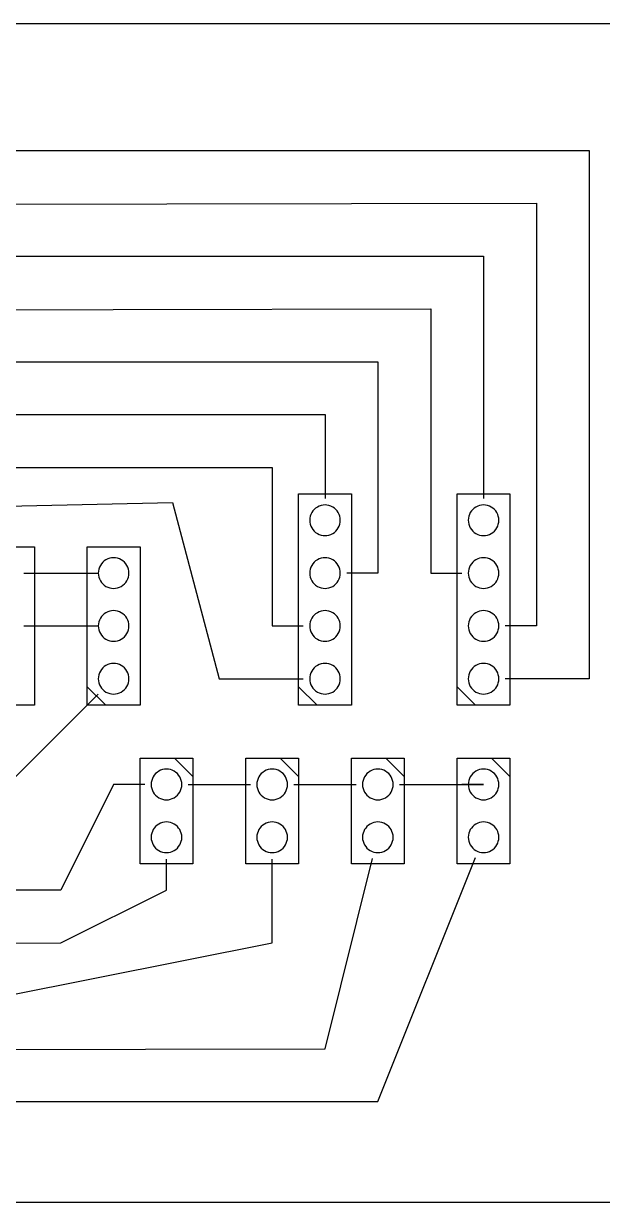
# Model space of a CAD drawing. Extents: x 0 to 121, y 0 to 57.
# Drawn here: x 42.6 to 70.5, y 0.1 to 56.8 of the extents above; entities that cross this region are included whole.
import ezdxf

# ---------------------------------------------------------------- set-up
doc = ezdxf.new("R2010")
doc.units = 0
doc.layers.get('0').update_dxf_attribs({"linetype": 'CONTINUOUS'})

msp = doc.modelspace()

# ---------------------------------------------------------------- linework, layer by layer
at = {"color": 7}
for points in [[(0.1016, 56.769), (120.796756, 56.769), (120.796756, 0.1016), (0.1016, 0.1016), (0.1016, 56.769), (120.796756, 56.769), (120.796756, 0.1016), (0.1016, 0.1016)], [(0.1016, 56.769), (120.796756, 56.769), (120.796756, 0.1016), (0.1016, 0.1016)], [(55.864125, 24.002506), (55.864125, 34.162506), (58.404125, 34.162506), (58.404125, 24.002506)], [(63.484125, 24.002506), (63.484125, 34.162506), (66.024125, 34.162506), (66.024125, 24.002506)], [(57.870725, 32.892506)], [(57.870725, 32.892506)], [(57.870725, 32.892506)], [(57.870725, 32.892506)], [(65.490725, 32.892506)], [(65.490725, 32.892506)], [(65.490725, 32.892506)], [(65.490725, 32.892506)], [(40.624125, 24.002506), (40.624125, 31.622506), (43.164125, 31.622506), (43.164125, 24.002506)], [(45.704125, 24.002506), (45.704125, 31.622506), (48.244125, 31.622506), (48.244125, 24.002506)], [(47.710725, 30.352506)], [(47.710725, 30.352506)], [(47.710725, 30.352506)], [(47.710725, 30.352506)], [(57.870725, 30.352506)], [(57.870725, 30.352506)], [(57.870725, 30.352506)], [(57.870725, 30.352506)], [(65.490725, 30.352506)], [(65.490725, 30.352506)], [(65.490725, 30.352506)], [(65.490725, 30.352506)], [(47.710725, 27.812506)], [(47.710725, 27.812506)], [(47.710725, 27.812506)], [(47.710725, 27.812506)], [(57.870725, 27.812506)], [(57.870725, 27.812506)], [(57.870725, 27.812506)], [(57.870725, 27.812506)], [(65.490725, 27.812506)], [(65.490725, 27.812506)], [(65.490725, 27.812506)], [(65.490725, 27.812506)], [(47.710725, 25.272506)], [(47.710725, 25.272506)], [(47.710725, 25.272506)], [(47.710725, 25.272506)], [(57.870725, 25.272506)], [(57.870725, 25.272506)], [(57.870725, 25.272506)], [(57.870725, 25.272506)], [(65.490725, 25.272506)], [(65.490725, 25.272506)], [(65.490725, 25.272506)], [(65.490725, 25.272506)], [(50.784125, 21.462506), (50.784125, 16.382506), (48.244125, 16.382506), (48.244125, 21.462506)], [(55.864125, 21.462506), (55.864125, 16.382506), (53.324125, 16.382506), (53.324125, 21.462506)], [(60.944125, 21.462506), (60.944125, 16.382506), (58.404125, 16.382506), (58.404125, 21.462506)], [(66.024125, 21.462506), (66.024125, 16.382506), (63.484125, 16.382506), (63.484125, 21.462506)], [(48.777525, 20.192506)], [(48.777525, 20.192506)], [(48.777525, 20.192506)], [(48.777525, 20.192506)], [(53.857525, 20.192506)], [(53.857525, 20.192506)], [(53.857525, 20.192506)], [(53.857525, 20.192506)], [(58.937525, 20.192506)], [(58.937525, 20.192506)], [(58.937525, 20.192506)], [(58.937525, 20.192506)], [(64.017525, 20.192506)], [(64.017525, 20.192506)], [(64.017525, 20.192506)], [(64.017525, 20.192506)], [(48.777525, 17.652506)], [(48.777525, 17.652506)], [(48.777525, 17.652506)], [(48.777525, 17.652506)], [(53.857525, 17.652506)], [(53.857525, 17.652506)], [(53.857525, 17.652506)], [(53.857525, 17.652506)], [(58.937525, 17.652506)], [(58.937525, 17.652506)], [(58.937525, 17.652506)], [(58.937525, 17.652506)], [(64.017525, 17.652506)], [(64.017525, 17.652506)], [(64.017525, 17.652506)], [(64.017525, 17.652506)]]:
    msp.add_lwpolyline(points, close=True, dxfattribs=at)
for points in [[(11.320145, 50.672506), (69.834125, 50.672506), (69.834125, 25.272506), (65.801169, 25.272506)], [(13.954196, 48.038456), (67.294125, 48.132541)], [(67.294125, 48.132506), (67.294125, 27.812506)], [(20.08124, 45.592506), (64.754125, 45.592506)], [(64.754125, 45.592506), (64.754125, 33.939551)], [(16.400145, 42.958456), (62.214125, 43.052506)], [(62.214125, 43.052506), (62.214125, 30.352506)], [(16.494196, 40.512506), (57.040286, 40.512506)], [(57.040286, 40.512506), (59.674125, 40.512506), (59.674125, 35.432506)], [(20.08124, 37.972506), (57.134125, 37.972506)], [(57.134125, 37.972506), (57.134125, 33.939551)], [(13.954196, 35.432506), (54.594125, 35.432506)], [(54.594125, 35.432506), (54.594125, 27.812506)], [(59.674125, 35.432506), (59.674125, 30.352506)], [(11.414196, 32.892506), (49.796347, 33.739173)], [(49.796347, 33.739173), (52.054125, 25.272506)], [(42.658947, 30.352506), (46.209303, 30.352506)], [(59.674125, 30.352506), (58.181169, 30.352506)], [(62.214125, 30.352506), (63.707081, 30.352506)], [(42.658947, 27.812506), (46.209303, 27.812506)], [(54.594125, 27.812506), (56.087081, 27.812506)], [(67.294125, 27.812506), (65.801169, 27.812506)], [(52.054125, 25.272506), (56.087081, 25.272506)], [(41.894125, 17.652647), (41.894125, 20.192647), (46.233997, 24.532131)], [(45.704125, 24.891506), (46.593125, 24.002506)], [(55.864125, 24.891506), (56.753125, 24.002506)], [(63.484125, 24.891506), (64.373125, 24.002506)], [(50.784125, 20.573506), (49.895125, 21.462506)], [(55.864125, 20.573506), (54.975125, 21.462506)], [(60.944125, 20.573506), (60.055125, 21.462506)], [(66.024125, 20.573506), (65.135125, 21.462506)], [(46.974125, 20.192647), (44.434125, 15.112647)], [(48.467081, 20.192647), (46.974125, 20.192647)], [(50.561169, 20.192647), (53.547081, 20.192647)], [(55.641169, 20.192647), (58.627081, 20.192647)], [(60.721169, 20.192647), (64.754125, 20.192647)], [(64.754125, 20.192647), (63.707081, 20.192647)], [(41.800286, 10.032647), (54.594125, 12.572647), (54.594125, 16.605603)], [(49.514125, 15.112647), (49.514125, 16.605603)], [(57.134125, 7.492647), (59.420125, 16.636647)], [(59.674125, 4.952647), (64.365364, 16.680392)], [(44.434125, 15.112647), (26.560145, 15.112647)], [(44.434125, 12.572647), (49.514125, 15.112647)], [(30.887529, 12.478456), (44.434125, 12.572647)], [(13.954196, 7.398456), (57.134125, 7.492647)], [(11.320145, 4.952647), (59.674125, 4.952647)]]:
    msp.add_lwpolyline(points, dxfattribs=at)
for points in [[(56.765825, 33.53042), (56.53792, 33.39884), (56.397525, 33.155668), (56.397525, 32.892506)], [(56.765825, 33.53042), (56.53792, 33.39884), (56.397525, 33.155668), (56.397525, 32.892506)], [(56.765825, 33.53042), (56.53792, 33.39884), (56.397525, 33.155668), (56.397525, 32.892506)], [(56.765825, 33.53042), (56.53792, 33.39884), (56.397525, 33.155668), (56.397525, 32.892506)], [(57.502425, 33.53042), (57.27452, 33.662001), (56.99373, 33.662001), (56.765825, 33.53042)], [(57.502425, 33.53042), (57.27452, 33.662001), (56.99373, 33.662001), (56.765825, 33.53042)], [(57.502425, 33.53042), (57.27452, 33.662001), (56.99373, 33.662001), (56.765825, 33.53042)], [(57.502425, 33.53042), (57.27452, 33.662001), (56.99373, 33.662001), (56.765825, 33.53042)], [(57.870725, 32.892506), (57.870725, 33.155668), (57.73033, 33.39884), (57.502425, 33.53042)], [(57.870725, 32.892506), (57.870725, 33.155668), (57.73033, 33.39884), (57.502425, 33.53042)], [(57.870725, 32.892506), (57.870725, 33.155668), (57.73033, 33.39884), (57.502425, 33.53042)], [(57.870725, 32.892506), (57.870725, 33.155668), (57.73033, 33.39884), (57.502425, 33.53042)], [(64.385825, 33.53042), (64.15792, 33.39884), (64.017525, 33.155668), (64.017525, 32.892506)], [(64.385825, 33.53042), (64.15792, 33.39884), (64.017525, 33.155668), (64.017525, 32.892506)], [(64.385825, 33.53042), (64.15792, 33.39884), (64.017525, 33.155668), (64.017525, 32.892506)], [(64.385825, 33.53042), (64.15792, 33.39884), (64.017525, 33.155668), (64.017525, 32.892506)], [(65.122425, 33.53042), (64.89452, 33.662001), (64.61373, 33.662001), (64.385825, 33.53042)], [(65.122425, 33.53042), (64.89452, 33.662001), (64.61373, 33.662001), (64.385825, 33.53042)], [(65.122425, 33.53042), (64.89452, 33.662001), (64.61373, 33.662001), (64.385825, 33.53042)], [(65.122425, 33.53042), (64.89452, 33.662001), (64.61373, 33.662001), (64.385825, 33.53042)], [(65.490725, 32.892506), (65.490725, 33.155668), (65.35033, 33.39884), (65.122425, 33.53042)], [(65.490725, 32.892506), (65.490725, 33.155668), (65.35033, 33.39884), (65.122425, 33.53042)], [(65.490725, 32.892506), (65.490725, 33.155668), (65.35033, 33.39884), (65.122425, 33.53042)], [(65.490725, 32.892506), (65.490725, 33.155668), (65.35033, 33.39884), (65.122425, 33.53042)], [(56.397525, 32.892506), (56.397525, 32.629344), (56.53792, 32.386173), (56.765825, 32.254592)], [(56.397525, 32.892506), (56.397525, 32.629344), (56.53792, 32.386173), (56.765825, 32.254592)], [(56.397525, 32.892506), (56.397525, 32.629344), (56.53792, 32.386173), (56.765825, 32.254592)], [(56.397525, 32.892506), (56.397525, 32.629344), (56.53792, 32.386173), (56.765825, 32.254592)], [(57.502425, 32.254592), (57.73033, 32.386173), (57.870725, 32.629344), (57.870725, 32.892506)], [(57.502425, 32.254592), (57.73033, 32.386173), (57.870725, 32.629344), (57.870725, 32.892506)], [(57.502425, 32.254592), (57.73033, 32.386173), (57.870725, 32.629344), (57.870725, 32.892506)], [(57.502425, 32.254592), (57.73033, 32.386173), (57.870725, 32.629344), (57.870725, 32.892506)], [(64.017525, 32.892506), (64.017525, 32.629344), (64.15792, 32.386173), (64.385825, 32.254592)], [(64.017525, 32.892506), (64.017525, 32.629344), (64.15792, 32.386173), (64.385825, 32.254592)], [(64.017525, 32.892506), (64.017525, 32.629344), (64.15792, 32.386173), (64.385825, 32.254592)], [(64.017525, 32.892506), (64.017525, 32.629344), (64.15792, 32.386173), (64.385825, 32.254592)], [(65.122425, 32.254592), (65.35033, 32.386173), (65.490725, 32.629344), (65.490725, 32.892506)], [(65.122425, 32.254592), (65.35033, 32.386173), (65.490725, 32.629344), (65.490725, 32.892506)], [(65.122425, 32.254592), (65.35033, 32.386173), (65.490725, 32.629344), (65.490725, 32.892506)], [(65.122425, 32.254592), (65.35033, 32.386173), (65.490725, 32.629344), (65.490725, 32.892506)], [(56.765825, 32.254592), (56.99373, 32.123011), (57.27452, 32.123011), (57.502425, 32.254592)], [(56.765825, 32.254592), (56.99373, 32.123011), (57.27452, 32.123011), (57.502425, 32.254592)], [(56.765825, 32.254592), (56.99373, 32.123011), (57.27452, 32.123011), (57.502425, 32.254592)], [(56.765825, 32.254592), (56.99373, 32.123011), (57.27452, 32.123011), (57.502425, 32.254592)], [(64.385825, 32.254592), (64.61373, 32.123011), (64.89452, 32.123011), (65.122425, 32.254592)], [(64.385825, 32.254592), (64.61373, 32.123011), (64.89452, 32.123011), (65.122425, 32.254592)], [(64.385825, 32.254592), (64.61373, 32.123011), (64.89452, 32.123011), (65.122425, 32.254592)], [(64.385825, 32.254592), (64.61373, 32.123011), (64.89452, 32.123011), (65.122425, 32.254592)], [(46.605825, 30.99042), (46.37792, 30.85884), (46.237525, 30.615668), (46.237525, 30.352506)], [(46.605825, 30.99042), (46.37792, 30.85884), (46.237525, 30.615668), (46.237525, 30.352506)], [(46.605825, 30.99042), (46.37792, 30.85884), (46.237525, 30.615668), (46.237525, 30.352506)], [(46.605825, 30.99042), (46.37792, 30.85884), (46.237525, 30.615668), (46.237525, 30.352506)], [(47.342425, 30.99042), (47.11452, 31.122001), (46.83373, 31.122001), (46.605825, 30.99042)], [(47.342425, 30.99042), (47.11452, 31.122001), (46.83373, 31.122001), (46.605825, 30.99042)], [(47.342425, 30.99042), (47.11452, 31.122001), (46.83373, 31.122001), (46.605825, 30.99042)], [(47.342425, 30.99042), (47.11452, 31.122001), (46.83373, 31.122001), (46.605825, 30.99042)], [(47.710725, 30.352506), (47.710725, 30.615668), (47.57033, 30.85884), (47.342425, 30.99042)], [(47.710725, 30.352506), (47.710725, 30.615668), (47.57033, 30.85884), (47.342425, 30.99042)], [(47.710725, 30.352506), (47.710725, 30.615668), (47.57033, 30.85884), (47.342425, 30.99042)], [(47.710725, 30.352506), (47.710725, 30.615668), (47.57033, 30.85884), (47.342425, 30.99042)], [(56.765825, 30.99042), (56.53792, 30.85884), (56.397525, 30.615668), (56.397525, 30.352506)], [(56.765825, 30.99042), (56.53792, 30.85884), (56.397525, 30.615668), (56.397525, 30.352506)], [(56.765825, 30.99042), (56.53792, 30.85884), (56.397525, 30.615668), (56.397525, 30.352506)], [(56.765825, 30.99042), (56.53792, 30.85884), (56.397525, 30.615668), (56.397525, 30.352506)], [(57.502425, 30.99042), (57.27452, 31.122001), (56.99373, 31.122001), (56.765825, 30.99042)], [(57.502425, 30.99042), (57.27452, 31.122001), (56.99373, 31.122001), (56.765825, 30.99042)], [(57.502425, 30.99042), (57.27452, 31.122001), (56.99373, 31.122001), (56.765825, 30.99042)], [(57.502425, 30.99042), (57.27452, 31.122001), (56.99373, 31.122001), (56.765825, 30.99042)], [(57.870725, 30.352506), (57.870725, 30.615668), (57.73033, 30.85884), (57.502425, 30.99042)], [(57.870725, 30.352506), (57.870725, 30.615668), (57.73033, 30.85884), (57.502425, 30.99042)], [(57.870725, 30.352506), (57.870725, 30.615668), (57.73033, 30.85884), (57.502425, 30.99042)], [(57.870725, 30.352506), (57.870725, 30.615668), (57.73033, 30.85884), (57.502425, 30.99042)], [(64.385825, 30.99042), (64.15792, 30.85884), (64.017525, 30.615668), (64.017525, 30.352506)], [(64.385825, 30.99042), (64.15792, 30.85884), (64.017525, 30.615668), (64.017525, 30.352506)], [(64.385825, 30.99042), (64.15792, 30.85884), (64.017525, 30.615668), (64.017525, 30.352506)], [(64.385825, 30.99042), (64.15792, 30.85884), (64.017525, 30.615668), (64.017525, 30.352506)], [(65.122425, 30.99042), (64.89452, 31.122001), (64.61373, 31.122001), (64.385825, 30.99042)], [(65.122425, 30.99042), (64.89452, 31.122001), (64.61373, 31.122001), (64.385825, 30.99042)], [(65.122425, 30.99042), (64.89452, 31.122001), (64.61373, 31.122001), (64.385825, 30.99042)], [(65.122425, 30.99042), (64.89452, 31.122001), (64.61373, 31.122001), (64.385825, 30.99042)], [(65.490725, 30.352506), (65.490725, 30.615668), (65.35033, 30.85884), (65.122425, 30.99042)], [(65.490725, 30.352506), (65.490725, 30.615668), (65.35033, 30.85884), (65.122425, 30.99042)], [(65.490725, 30.352506), (65.490725, 30.615668), (65.35033, 30.85884), (65.122425, 30.99042)], [(65.490725, 30.352506), (65.490725, 30.615668), (65.35033, 30.85884), (65.122425, 30.99042)], [(46.237525, 30.352506), (46.237525, 30.089344), (46.37792, 29.846173), (46.605825, 29.714592)], [(46.237525, 30.352506), (46.237525, 30.089344), (46.37792, 29.846173), (46.605825, 29.714592)], [(46.237525, 30.352506), (46.237525, 30.089344), (46.37792, 29.846173), (46.605825, 29.714592)], [(46.237525, 30.352506), (46.237525, 30.089344), (46.37792, 29.846173), (46.605825, 29.714592)], [(47.342425, 29.714592), (47.57033, 29.846173), (47.710725, 30.089344), (47.710725, 30.352506)], [(47.342425, 29.714592), (47.57033, 29.846173), (47.710725, 30.089344), (47.710725, 30.352506)], [(47.342425, 29.714592), (47.57033, 29.846173), (47.710725, 30.089344), (47.710725, 30.352506)], [(47.342425, 29.714592), (47.57033, 29.846173), (47.710725, 30.089344), (47.710725, 30.352506)], [(56.397525, 30.352506), (56.397525, 30.089344), (56.53792, 29.846173), (56.765825, 29.714592)], [(56.397525, 30.352506), (56.397525, 30.089344), (56.53792, 29.846173), (56.765825, 29.714592)], [(56.397525, 30.352506), (56.397525, 30.089344), (56.53792, 29.846173), (56.765825, 29.714592)], [(56.397525, 30.352506), (56.397525, 30.089344), (56.53792, 29.846173), (56.765825, 29.714592)], [(57.502425, 29.714592), (57.73033, 29.846173), (57.870725, 30.089344), (57.870725, 30.352506)], [(57.502425, 29.714592), (57.73033, 29.846173), (57.870725, 30.089344), (57.870725, 30.352506)], [(57.502425, 29.714592), (57.73033, 29.846173), (57.870725, 30.089344), (57.870725, 30.352506)], [(57.502425, 29.714592), (57.73033, 29.846173), (57.870725, 30.089344), (57.870725, 30.352506)], [(64.017525, 30.352506), (64.017525, 30.089344), (64.15792, 29.846173), (64.385825, 29.714592)], [(64.017525, 30.352506), (64.017525, 30.089344), (64.15792, 29.846173), (64.385825, 29.714592)], [(64.017525, 30.352506), (64.017525, 30.089344), (64.15792, 29.846173), (64.385825, 29.714592)], [(64.017525, 30.352506), (64.017525, 30.089344), (64.15792, 29.846173), (64.385825, 29.714592)], [(65.122425, 29.714592), (65.35033, 29.846173), (65.490725, 30.089344), (65.490725, 30.352506)], [(65.122425, 29.714592), (65.35033, 29.846173), (65.490725, 30.089344), (65.490725, 30.352506)], [(65.122425, 29.714592), (65.35033, 29.846173), (65.490725, 30.089344), (65.490725, 30.352506)], [(65.122425, 29.714592), (65.35033, 29.846173), (65.490725, 30.089344), (65.490725, 30.352506)], [(46.605825, 29.714592), (46.83373, 29.583011), (47.11452, 29.583011), (47.342425, 29.714592)], [(46.605825, 29.714592), (46.83373, 29.583011), (47.11452, 29.583011), (47.342425, 29.714592)], [(46.605825, 29.714592), (46.83373, 29.583011), (47.11452, 29.583011), (47.342425, 29.714592)], [(46.605825, 29.714592), (46.83373, 29.583011), (47.11452, 29.583011), (47.342425, 29.714592)], [(56.765825, 29.714592), (56.99373, 29.583011), (57.27452, 29.583011), (57.502425, 29.714592)], [(56.765825, 29.714592), (56.99373, 29.583011), (57.27452, 29.583011), (57.502425, 29.714592)], [(56.765825, 29.714592), (56.99373, 29.583011), (57.27452, 29.583011), (57.502425, 29.714592)], [(56.765825, 29.714592), (56.99373, 29.583011), (57.27452, 29.583011), (57.502425, 29.714592)], [(64.385825, 29.714592), (64.61373, 29.583011), (64.89452, 29.583011), (65.122425, 29.714592)], [(64.385825, 29.714592), (64.61373, 29.583011), (64.89452, 29.583011), (65.122425, 29.714592)], [(64.385825, 29.714592), (64.61373, 29.583011), (64.89452, 29.583011), (65.122425, 29.714592)], [(64.385825, 29.714592), (64.61373, 29.583011), (64.89452, 29.583011), (65.122425, 29.714592)], [(46.605825, 28.45042), (46.37792, 28.31884), (46.237525, 28.075668), (46.237525, 27.812506)], [(46.605825, 28.45042), (46.37792, 28.31884), (46.237525, 28.075668), (46.237525, 27.812506)], [(46.605825, 28.45042), (46.37792, 28.31884), (46.237525, 28.075668), (46.237525, 27.812506)], [(46.605825, 28.45042), (46.37792, 28.31884), (46.237525, 28.075668), (46.237525, 27.812506)], [(47.342425, 28.45042), (47.11452, 28.582001), (46.83373, 28.582001), (46.605825, 28.45042)], [(47.342425, 28.45042), (47.11452, 28.582001), (46.83373, 28.582001), (46.605825, 28.45042)], [(47.342425, 28.45042), (47.11452, 28.582001), (46.83373, 28.582001), (46.605825, 28.45042)], [(47.342425, 28.45042), (47.11452, 28.582001), (46.83373, 28.582001), (46.605825, 28.45042)], [(47.710725, 27.812506), (47.710725, 28.075668), (47.57033, 28.31884), (47.342425, 28.45042)], [(47.710725, 27.812506), (47.710725, 28.075668), (47.57033, 28.31884), (47.342425, 28.45042)], [(47.710725, 27.812506), (47.710725, 28.075668), (47.57033, 28.31884), (47.342425, 28.45042)], [(47.710725, 27.812506), (47.710725, 28.075668), (47.57033, 28.31884), (47.342425, 28.45042)], [(56.765825, 28.45042), (56.53792, 28.31884), (56.397525, 28.075668), (56.397525, 27.812506)], [(56.765825, 28.45042), (56.53792, 28.31884), (56.397525, 28.075668), (56.397525, 27.812506)], [(56.765825, 28.45042), (56.53792, 28.31884), (56.397525, 28.075668), (56.397525, 27.812506)], [(56.765825, 28.45042), (56.53792, 28.31884), (56.397525, 28.075668), (56.397525, 27.812506)], [(57.502425, 28.45042), (57.27452, 28.582001), (56.99373, 28.582001), (56.765825, 28.45042)], [(57.502425, 28.45042), (57.27452, 28.582001), (56.99373, 28.582001), (56.765825, 28.45042)], [(57.502425, 28.45042), (57.27452, 28.582001), (56.99373, 28.582001), (56.765825, 28.45042)], [(57.502425, 28.45042), (57.27452, 28.582001), (56.99373, 28.582001), (56.765825, 28.45042)], [(57.870725, 27.812506), (57.870725, 28.075668), (57.73033, 28.31884), (57.502425, 28.45042)], [(57.870725, 27.812506), (57.870725, 28.075668), (57.73033, 28.31884), (57.502425, 28.45042)], [(57.870725, 27.812506), (57.870725, 28.075668), (57.73033, 28.31884), (57.502425, 28.45042)], [(57.870725, 27.812506), (57.870725, 28.075668), (57.73033, 28.31884), (57.502425, 28.45042)], [(64.385825, 28.45042), (64.15792, 28.31884), (64.017525, 28.075668), (64.017525, 27.812506)], [(64.385825, 28.45042), (64.15792, 28.31884), (64.017525, 28.075668), (64.017525, 27.812506)], [(64.385825, 28.45042), (64.15792, 28.31884), (64.017525, 28.075668), (64.017525, 27.812506)], [(64.385825, 28.45042), (64.15792, 28.31884), (64.017525, 28.075668), (64.017525, 27.812506)], [(65.122425, 28.45042), (64.89452, 28.582001), (64.61373, 28.582001), (64.385825, 28.45042)], [(65.122425, 28.45042), (64.89452, 28.582001), (64.61373, 28.582001), (64.385825, 28.45042)], [(65.122425, 28.45042), (64.89452, 28.582001), (64.61373, 28.582001), (64.385825, 28.45042)], [(65.122425, 28.45042), (64.89452, 28.582001), (64.61373, 28.582001), (64.385825, 28.45042)], [(65.490725, 27.812506), (65.490725, 28.075668), (65.35033, 28.31884), (65.122425, 28.45042)], [(65.490725, 27.812506), (65.490725, 28.075668), (65.35033, 28.31884), (65.122425, 28.45042)], [(65.490725, 27.812506), (65.490725, 28.075668), (65.35033, 28.31884), (65.122425, 28.45042)], [(65.490725, 27.812506), (65.490725, 28.075668), (65.35033, 28.31884), (65.122425, 28.45042)], [(46.237525, 27.812506), (46.237525, 27.549344), (46.37792, 27.306173), (46.605825, 27.174592)], [(46.237525, 27.812506), (46.237525, 27.549344), (46.37792, 27.306173), (46.605825, 27.174592)], [(46.237525, 27.812506), (46.237525, 27.549344), (46.37792, 27.306173), (46.605825, 27.174592)], [(46.237525, 27.812506), (46.237525, 27.549344), (46.37792, 27.306173), (46.605825, 27.174592)], [(47.342425, 27.174592), (47.57033, 27.306173), (47.710725, 27.549344), (47.710725, 27.812506)], [(47.342425, 27.174592), (47.57033, 27.306173), (47.710725, 27.549344), (47.710725, 27.812506)], [(47.342425, 27.174592), (47.57033, 27.306173), (47.710725, 27.549344), (47.710725, 27.812506)], [(47.342425, 27.174592), (47.57033, 27.306173), (47.710725, 27.549344), (47.710725, 27.812506)], [(56.397525, 27.812506), (56.397525, 27.549344), (56.53792, 27.306173), (56.765825, 27.174592)], [(56.397525, 27.812506), (56.397525, 27.549344), (56.53792, 27.306173), (56.765825, 27.174592)], [(56.397525, 27.812506), (56.397525, 27.549344), (56.53792, 27.306173), (56.765825, 27.174592)], [(56.397525, 27.812506), (56.397525, 27.549344), (56.53792, 27.306173), (56.765825, 27.174592)], [(57.502425, 27.174592), (57.73033, 27.306173), (57.870725, 27.549344), (57.870725, 27.812506)], [(57.502425, 27.174592), (57.73033, 27.306173), (57.870725, 27.549344), (57.870725, 27.812506)], [(57.502425, 27.174592), (57.73033, 27.306173), (57.870725, 27.549344), (57.870725, 27.812506)], [(57.502425, 27.174592), (57.73033, 27.306173), (57.870725, 27.549344), (57.870725, 27.812506)], [(64.017525, 27.812506), (64.017525, 27.549344), (64.15792, 27.306173), (64.385825, 27.174592)], [(64.017525, 27.812506), (64.017525, 27.549344), (64.15792, 27.306173), (64.385825, 27.174592)], [(64.017525, 27.812506), (64.017525, 27.549344), (64.15792, 27.306173), (64.385825, 27.174592)], [(64.017525, 27.812506), (64.017525, 27.549344), (64.15792, 27.306173), (64.385825, 27.174592)], [(65.122425, 27.174592), (65.35033, 27.306173), (65.490725, 27.549344), (65.490725, 27.812506)], [(65.122425, 27.174592), (65.35033, 27.306173), (65.490725, 27.549344), (65.490725, 27.812506)], [(65.122425, 27.174592), (65.35033, 27.306173), (65.490725, 27.549344), (65.490725, 27.812506)], [(65.122425, 27.174592), (65.35033, 27.306173), (65.490725, 27.549344), (65.490725, 27.812506)], [(46.605825, 27.174592), (46.83373, 27.043011), (47.11452, 27.043011), (47.342425, 27.174592)], [(46.605825, 27.174592), (46.83373, 27.043011), (47.11452, 27.043011), (47.342425, 27.174592)], [(46.605825, 27.174592), (46.83373, 27.043011), (47.11452, 27.043011), (47.342425, 27.174592)], [(46.605825, 27.174592), (46.83373, 27.043011), (47.11452, 27.043011), (47.342425, 27.174592)], [(56.765825, 27.174592), (56.99373, 27.043011), (57.27452, 27.043011), (57.502425, 27.174592)], [(56.765825, 27.174592), (56.99373, 27.043011), (57.27452, 27.043011), (57.502425, 27.174592)], [(56.765825, 27.174592), (56.99373, 27.043011), (57.27452, 27.043011), (57.502425, 27.174592)], [(56.765825, 27.174592), (56.99373, 27.043011), (57.27452, 27.043011), (57.502425, 27.174592)], [(64.385825, 27.174592), (64.61373, 27.043011), (64.89452, 27.043011), (65.122425, 27.174592)], [(64.385825, 27.174592), (64.61373, 27.043011), (64.89452, 27.043011), (65.122425, 27.174592)], [(64.385825, 27.174592), (64.61373, 27.043011), (64.89452, 27.043011), (65.122425, 27.174592)], [(64.385825, 27.174592), (64.61373, 27.043011), (64.89452, 27.043011), (65.122425, 27.174592)], [(46.605825, 25.91042), (46.37792, 25.77884), (46.237525, 25.535668), (46.237525, 25.272506)], [(46.605825, 25.91042), (46.37792, 25.77884), (46.237525, 25.535668), (46.237525, 25.272506)], [(46.605825, 25.91042), (46.37792, 25.77884), (46.237525, 25.535668), (46.237525, 25.272506)], [(46.605825, 25.91042), (46.37792, 25.77884), (46.237525, 25.535668), (46.237525, 25.272506)], [(47.342425, 25.91042), (47.11452, 26.042001), (46.83373, 26.042001), (46.605825, 25.91042)], [(47.342425, 25.91042), (47.11452, 26.042001), (46.83373, 26.042001), (46.605825, 25.91042)], [(47.342425, 25.91042), (47.11452, 26.042001), (46.83373, 26.042001), (46.605825, 25.91042)], [(47.342425, 25.91042), (47.11452, 26.042001), (46.83373, 26.042001), (46.605825, 25.91042)], [(47.710725, 25.272506), (47.710725, 25.535668), (47.57033, 25.77884), (47.342425, 25.91042)], [(47.710725, 25.272506), (47.710725, 25.535668), (47.57033, 25.77884), (47.342425, 25.91042)], [(47.710725, 25.272506), (47.710725, 25.535668), (47.57033, 25.77884), (47.342425, 25.91042)], [(47.710725, 25.272506), (47.710725, 25.535668), (47.57033, 25.77884), (47.342425, 25.91042)], [(56.765825, 25.91042), (56.53792, 25.77884), (56.397525, 25.535668), (56.397525, 25.272506)], [(56.765825, 25.91042), (56.53792, 25.77884), (56.397525, 25.535668), (56.397525, 25.272506)], [(56.765825, 25.91042), (56.53792, 25.77884), (56.397525, 25.535668), (56.397525, 25.272506)], [(56.765825, 25.91042), (56.53792, 25.77884), (56.397525, 25.535668), (56.397525, 25.272506)], [(57.502425, 25.91042), (57.27452, 26.042001), (56.99373, 26.042001), (56.765825, 25.91042)], [(57.502425, 25.91042), (57.27452, 26.042001), (56.99373, 26.042001), (56.765825, 25.91042)], [(57.502425, 25.91042), (57.27452, 26.042001), (56.99373, 26.042001), (56.765825, 25.91042)], [(57.502425, 25.91042), (57.27452, 26.042001), (56.99373, 26.042001), (56.765825, 25.91042)], [(57.870725, 25.272506), (57.870725, 25.535668), (57.73033, 25.77884), (57.502425, 25.91042)], [(57.870725, 25.272506), (57.870725, 25.535668), (57.73033, 25.77884), (57.502425, 25.91042)], [(57.870725, 25.272506), (57.870725, 25.535668), (57.73033, 25.77884), (57.502425, 25.91042)], [(57.870725, 25.272506), (57.870725, 25.535668), (57.73033, 25.77884), (57.502425, 25.91042)], [(64.385825, 25.91042), (64.15792, 25.77884), (64.017525, 25.535668), (64.017525, 25.272506)], [(64.385825, 25.91042), (64.15792, 25.77884), (64.017525, 25.535668), (64.017525, 25.272506)], [(64.385825, 25.91042), (64.15792, 25.77884), (64.017525, 25.535668), (64.017525, 25.272506)], [(64.385825, 25.91042), (64.15792, 25.77884), (64.017525, 25.535668), (64.017525, 25.272506)], [(65.122425, 25.91042), (64.89452, 26.042001), (64.61373, 26.042001), (64.385825, 25.91042)], [(65.122425, 25.91042), (64.89452, 26.042001), (64.61373, 26.042001), (64.385825, 25.91042)], [(65.122425, 25.91042), (64.89452, 26.042001), (64.61373, 26.042001), (64.385825, 25.91042)], [(65.122425, 25.91042), (64.89452, 26.042001), (64.61373, 26.042001), (64.385825, 25.91042)], [(65.490725, 25.272506), (65.490725, 25.535668), (65.35033, 25.77884), (65.122425, 25.91042)], [(65.490725, 25.272506), (65.490725, 25.535668), (65.35033, 25.77884), (65.122425, 25.91042)], [(65.490725, 25.272506), (65.490725, 25.535668), (65.35033, 25.77884), (65.122425, 25.91042)], [(65.490725, 25.272506), (65.490725, 25.535668), (65.35033, 25.77884), (65.122425, 25.91042)], [(46.237525, 25.272506), (46.237525, 25.009344), (46.37792, 24.766173), (46.605825, 24.634592)], [(46.237525, 25.272506), (46.237525, 25.009344), (46.37792, 24.766173), (46.605825, 24.634592)], [(46.237525, 25.272506), (46.237525, 25.009344), (46.37792, 24.766173), (46.605825, 24.634592)], [(46.237525, 25.272506), (46.237525, 25.009344), (46.37792, 24.766173), (46.605825, 24.634592)], [(47.342425, 24.634592), (47.57033, 24.766173), (47.710725, 25.009344), (47.710725, 25.272506)], [(47.342425, 24.634592), (47.57033, 24.766173), (47.710725, 25.009344), (47.710725, 25.272506)], [(47.342425, 24.634592), (47.57033, 24.766173), (47.710725, 25.009344), (47.710725, 25.272506)], [(47.342425, 24.634592), (47.57033, 24.766173), (47.710725, 25.009344), (47.710725, 25.272506)], [(56.397525, 25.272506), (56.397525, 25.009344), (56.53792, 24.766173), (56.765825, 24.634592)], [(56.397525, 25.272506), (56.397525, 25.009344), (56.53792, 24.766173), (56.765825, 24.634592)], [(56.397525, 25.272506), (56.397525, 25.009344), (56.53792, 24.766173), (56.765825, 24.634592)], [(56.397525, 25.272506), (56.397525, 25.009344), (56.53792, 24.766173), (56.765825, 24.634592)], [(57.502425, 24.634592), (57.73033, 24.766173), (57.870725, 25.009344), (57.870725, 25.272506)], [(57.502425, 24.634592), (57.73033, 24.766173), (57.870725, 25.009344), (57.870725, 25.272506)], [(57.502425, 24.634592), (57.73033, 24.766173), (57.870725, 25.009344), (57.870725, 25.272506)], [(57.502425, 24.634592), (57.73033, 24.766173), (57.870725, 25.009344), (57.870725, 25.272506)], [(64.017525, 25.272506), (64.017525, 25.009344), (64.15792, 24.766173), (64.385825, 24.634592)], [(64.017525, 25.272506), (64.017525, 25.009344), (64.15792, 24.766173), (64.385825, 24.634592)], [(64.017525, 25.272506), (64.017525, 25.009344), (64.15792, 24.766173), (64.385825, 24.634592)], [(64.017525, 25.272506), (64.017525, 25.009344), (64.15792, 24.766173), (64.385825, 24.634592)], [(65.122425, 24.634592), (65.35033, 24.766173), (65.490725, 25.009344), (65.490725, 25.272506)], [(65.122425, 24.634592), (65.35033, 24.766173), (65.490725, 25.009344), (65.490725, 25.272506)], [(65.122425, 24.634592), (65.35033, 24.766173), (65.490725, 25.009344), (65.490725, 25.272506)], [(65.122425, 24.634592), (65.35033, 24.766173), (65.490725, 25.009344), (65.490725, 25.272506)], [(46.605825, 24.634592), (46.83373, 24.503011), (47.11452, 24.503011), (47.342425, 24.634592)], [(46.605825, 24.634592), (46.83373, 24.503011), (47.11452, 24.503011), (47.342425, 24.634592)], [(46.605825, 24.634592), (46.83373, 24.503011), (47.11452, 24.503011), (47.342425, 24.634592)], [(46.605825, 24.634592), (46.83373, 24.503011), (47.11452, 24.503011), (47.342425, 24.634592)], [(56.765825, 24.634592), (56.99373, 24.503011), (57.27452, 24.503011), (57.502425, 24.634592)], [(56.765825, 24.634592), (56.99373, 24.503011), (57.27452, 24.503011), (57.502425, 24.634592)], [(56.765825, 24.634592), (56.99373, 24.503011), (57.27452, 24.503011), (57.502425, 24.634592)], [(56.765825, 24.634592), (56.99373, 24.503011), (57.27452, 24.503011), (57.502425, 24.634592)], [(64.385825, 24.634592), (64.61373, 24.503011), (64.89452, 24.503011), (65.122425, 24.634592)], [(64.385825, 24.634592), (64.61373, 24.503011), (64.89452, 24.503011), (65.122425, 24.634592)], [(64.385825, 24.634592), (64.61373, 24.503011), (64.89452, 24.503011), (65.122425, 24.634592)], [(64.385825, 24.634592), (64.61373, 24.503011), (64.89452, 24.503011), (65.122425, 24.634592)], [(49.145825, 20.83042), (48.91792, 20.69884), (48.777525, 20.455668), (48.777525, 20.192506)], [(49.145825, 20.83042), (48.91792, 20.69884), (48.777525, 20.455668), (48.777525, 20.192506)], [(49.145825, 20.83042), (48.91792, 20.69884), (48.777525, 20.455668), (48.777525, 20.192506)], [(49.145825, 20.83042), (48.91792, 20.69884), (48.777525, 20.455668), (48.777525, 20.192506)], [(49.882425, 20.83042), (49.65452, 20.962001), (49.37373, 20.962001), (49.145825, 20.83042)], [(49.882425, 20.83042), (49.65452, 20.962001), (49.37373, 20.962001), (49.145825, 20.83042)], [(49.882425, 20.83042), (49.65452, 20.962001), (49.37373, 20.962001), (49.145825, 20.83042)], [(49.882425, 20.83042), (49.65452, 20.962001), (49.37373, 20.962001), (49.145825, 20.83042)], [(50.250725, 20.192506), (50.250725, 20.455668), (50.11033, 20.69884), (49.882425, 20.83042)], [(50.250725, 20.192506), (50.250725, 20.455668), (50.11033, 20.69884), (49.882425, 20.83042)], [(50.250725, 20.192506), (50.250725, 20.455668), (50.11033, 20.69884), (49.882425, 20.83042)], [(50.250725, 20.192506), (50.250725, 20.455668), (50.11033, 20.69884), (49.882425, 20.83042)], [(54.225825, 20.83042), (53.99792, 20.69884), (53.857525, 20.455668), (53.857525, 20.192506)], [(54.225825, 20.83042), (53.99792, 20.69884), (53.857525, 20.455668), (53.857525, 20.192506)], [(54.225825, 20.83042), (53.99792, 20.69884), (53.857525, 20.455668), (53.857525, 20.192506)], [(54.225825, 20.83042), (53.99792, 20.69884), (53.857525, 20.455668), (53.857525, 20.192506)], [(54.962425, 20.83042), (54.73452, 20.962001), (54.45373, 20.962001), (54.225825, 20.83042)], [(54.962425, 20.83042), (54.73452, 20.962001), (54.45373, 20.962001), (54.225825, 20.83042)], [(54.962425, 20.83042), (54.73452, 20.962001), (54.45373, 20.962001), (54.225825, 20.83042)], [(54.962425, 20.83042), (54.73452, 20.962001), (54.45373, 20.962001), (54.225825, 20.83042)], [(55.330725, 20.192506), (55.330725, 20.455668), (55.19033, 20.69884), (54.962425, 20.83042)], [(55.330725, 20.192506), (55.330725, 20.455668), (55.19033, 20.69884), (54.962425, 20.83042)], [(55.330725, 20.192506), (55.330725, 20.455668), (55.19033, 20.69884), (54.962425, 20.83042)], [(55.330725, 20.192506), (55.330725, 20.455668), (55.19033, 20.69884), (54.962425, 20.83042)], [(59.305825, 20.83042), (59.07792, 20.69884), (58.937525, 20.455668), (58.937525, 20.192506)], [(59.305825, 20.83042), (59.07792, 20.69884), (58.937525, 20.455668), (58.937525, 20.192506)], [(59.305825, 20.83042), (59.07792, 20.69884), (58.937525, 20.455668), (58.937525, 20.192506)], [(59.305825, 20.83042), (59.07792, 20.69884), (58.937525, 20.455668), (58.937525, 20.192506)], [(60.042425, 20.83042), (59.81452, 20.962001), (59.53373, 20.962001), (59.305825, 20.83042)], [(60.042425, 20.83042), (59.81452, 20.962001), (59.53373, 20.962001), (59.305825, 20.83042)], [(60.042425, 20.83042), (59.81452, 20.962001), (59.53373, 20.962001), (59.305825, 20.83042)], [(60.042425, 20.83042), (59.81452, 20.962001), (59.53373, 20.962001), (59.305825, 20.83042)], [(60.410725, 20.192506), (60.410725, 20.455668), (60.27033, 20.69884), (60.042425, 20.83042)], [(60.410725, 20.192506), (60.410725, 20.455668), (60.27033, 20.69884), (60.042425, 20.83042)], [(60.410725, 20.192506), (60.410725, 20.455668), (60.27033, 20.69884), (60.042425, 20.83042)], [(60.410725, 20.192506), (60.410725, 20.455668), (60.27033, 20.69884), (60.042425, 20.83042)], [(64.385825, 20.83042), (64.15792, 20.69884), (64.017525, 20.455668), (64.017525, 20.192506)], [(64.385825, 20.83042), (64.15792, 20.69884), (64.017525, 20.455668), (64.017525, 20.192506)], [(64.385825, 20.83042), (64.15792, 20.69884), (64.017525, 20.455668), (64.017525, 20.192506)], [(64.385825, 20.83042), (64.15792, 20.69884), (64.017525, 20.455668), (64.017525, 20.192506)], [(65.122425, 20.83042), (64.89452, 20.962001), (64.61373, 20.962001), (64.385825, 20.83042)], [(65.122425, 20.83042), (64.89452, 20.962001), (64.61373, 20.962001), (64.385825, 20.83042)], [(65.122425, 20.83042), (64.89452, 20.962001), (64.61373, 20.962001), (64.385825, 20.83042)], [(65.122425, 20.83042), (64.89452, 20.962001), (64.61373, 20.962001), (64.385825, 20.83042)], [(65.490725, 20.192506), (65.490725, 20.455668), (65.35033, 20.69884), (65.122425, 20.83042)], [(65.490725, 20.192506), (65.490725, 20.455668), (65.35033, 20.69884), (65.122425, 20.83042)], [(65.490725, 20.192506), (65.490725, 20.455668), (65.35033, 20.69884), (65.122425, 20.83042)], [(65.490725, 20.192506), (65.490725, 20.455668), (65.35033, 20.69884), (65.122425, 20.83042)], [(48.777525, 20.192506), (48.777525, 19.929344), (48.91792, 19.686173), (49.145825, 19.554592)], [(48.777525, 20.192506), (48.777525, 19.929344), (48.91792, 19.686173), (49.145825, 19.554592)], [(48.777525, 20.192506), (48.777525, 19.929344), (48.91792, 19.686173), (49.145825, 19.554592)], [(48.777525, 20.192506), (48.777525, 19.929344), (48.91792, 19.686173), (49.145825, 19.554592)], [(49.882425, 19.554592), (50.11033, 19.686173), (50.250725, 19.929344), (50.250725, 20.192506)], [(49.882425, 19.554592), (50.11033, 19.686173), (50.250725, 19.929344), (50.250725, 20.192506)], [(49.882425, 19.554592), (50.11033, 19.686173), (50.250725, 19.929344), (50.250725, 20.192506)], [(49.882425, 19.554592), (50.11033, 19.686173), (50.250725, 19.929344), (50.250725, 20.192506)], [(53.857525, 20.192506), (53.857525, 19.929344), (53.99792, 19.686173), (54.225825, 19.554592)], [(53.857525, 20.192506), (53.857525, 19.929344), (53.99792, 19.686173), (54.225825, 19.554592)], [(53.857525, 20.192506), (53.857525, 19.929344), (53.99792, 19.686173), (54.225825, 19.554592)], [(53.857525, 20.192506), (53.857525, 19.929344), (53.99792, 19.686173), (54.225825, 19.554592)], [(54.962425, 19.554592), (55.19033, 19.686173), (55.330725, 19.929344), (55.330725, 20.192506)], [(54.962425, 19.554592), (55.19033, 19.686173), (55.330725, 19.929344), (55.330725, 20.192506)], [(54.962425, 19.554592), (55.19033, 19.686173), (55.330725, 19.929344), (55.330725, 20.192506)], [(54.962425, 19.554592), (55.19033, 19.686173), (55.330725, 19.929344), (55.330725, 20.192506)], [(58.937525, 20.192506), (58.937525, 19.929344), (59.07792, 19.686173), (59.305825, 19.554592)], [(58.937525, 20.192506), (58.937525, 19.929344), (59.07792, 19.686173), (59.305825, 19.554592)], [(58.937525, 20.192506), (58.937525, 19.929344), (59.07792, 19.686173), (59.305825, 19.554592)], [(58.937525, 20.192506), (58.937525, 19.929344), (59.07792, 19.686173), (59.305825, 19.554592)], [(60.042425, 19.554592), (60.27033, 19.686173), (60.410725, 19.929344), (60.410725, 20.192506)], [(60.042425, 19.554592), (60.27033, 19.686173), (60.410725, 19.929344), (60.410725, 20.192506)], [(60.042425, 19.554592), (60.27033, 19.686173), (60.410725, 19.929344), (60.410725, 20.192506)], [(60.042425, 19.554592), (60.27033, 19.686173), (60.410725, 19.929344), (60.410725, 20.192506)], [(64.017525, 20.192506), (64.017525, 19.929344), (64.15792, 19.686173), (64.385825, 19.554592)], [(64.017525, 20.192506), (64.017525, 19.929344), (64.15792, 19.686173), (64.385825, 19.554592)], [(64.017525, 20.192506), (64.017525, 19.929344), (64.15792, 19.686173), (64.385825, 19.554592)], [(64.017525, 20.192506), (64.017525, 19.929344), (64.15792, 19.686173), (64.385825, 19.554592)], [(65.122425, 19.554592), (65.35033, 19.686173), (65.490725, 19.929344), (65.490725, 20.192506)], [(65.122425, 19.554592), (65.35033, 19.686173), (65.490725, 19.929344), (65.490725, 20.192506)], [(65.122425, 19.554592), (65.35033, 19.686173), (65.490725, 19.929344), (65.490725, 20.192506)], [(65.122425, 19.554592), (65.35033, 19.686173), (65.490725, 19.929344), (65.490725, 20.192506)], [(49.145825, 19.554592), (49.37373, 19.423011), (49.65452, 19.423011), (49.882425, 19.554592)], [(49.145825, 19.554592), (49.37373, 19.423011), (49.65452, 19.423011), (49.882425, 19.554592)], [(49.145825, 19.554592), (49.37373, 19.423011), (49.65452, 19.423011), (49.882425, 19.554592)], [(49.145825, 19.554592), (49.37373, 19.423011), (49.65452, 19.423011), (49.882425, 19.554592)], [(54.225825, 19.554592), (54.45373, 19.423011), (54.73452, 19.423011), (54.962425, 19.554592)], [(54.225825, 19.554592), (54.45373, 19.423011), (54.73452, 19.423011), (54.962425, 19.554592)], [(54.225825, 19.554592), (54.45373, 19.423011), (54.73452, 19.423011), (54.962425, 19.554592)], [(54.225825, 19.554592), (54.45373, 19.423011), (54.73452, 19.423011), (54.962425, 19.554592)], [(59.305825, 19.554592), (59.53373, 19.423011), (59.81452, 19.423011), (60.042425, 19.554592)], [(59.305825, 19.554592), (59.53373, 19.423011), (59.81452, 19.423011), (60.042425, 19.554592)], [(59.305825, 19.554592), (59.53373, 19.423011), (59.81452, 19.423011), (60.042425, 19.554592)], [(59.305825, 19.554592), (59.53373, 19.423011), (59.81452, 19.423011), (60.042425, 19.554592)], [(64.385825, 19.554592), (64.61373, 19.423011), (64.89452, 19.423011), (65.122425, 19.554592)], [(64.385825, 19.554592), (64.61373, 19.423011), (64.89452, 19.423011), (65.122425, 19.554592)], [(64.385825, 19.554592), (64.61373, 19.423011), (64.89452, 19.423011), (65.122425, 19.554592)], [(64.385825, 19.554592), (64.61373, 19.423011), (64.89452, 19.423011), (65.122425, 19.554592)], [(49.145825, 18.29042), (48.91792, 18.15884), (48.777525, 17.915668), (48.777525, 17.652506)], [(49.145825, 18.29042), (48.91792, 18.15884), (48.777525, 17.915668), (48.777525, 17.652506)], [(49.145825, 18.29042), (48.91792, 18.15884), (48.777525, 17.915668), (48.777525, 17.652506)], [(49.145825, 18.29042), (48.91792, 18.15884), (48.777525, 17.915668), (48.777525, 17.652506)], [(49.882425, 18.29042), (49.65452, 18.422001), (49.37373, 18.422001), (49.145825, 18.29042)], [(49.882425, 18.29042), (49.65452, 18.422001), (49.37373, 18.422001), (49.145825, 18.29042)], [(49.882425, 18.29042), (49.65452, 18.422001), (49.37373, 18.422001), (49.145825, 18.29042)], [(49.882425, 18.29042), (49.65452, 18.422001), (49.37373, 18.422001), (49.145825, 18.29042)], [(50.250725, 17.652506), (50.250725, 17.915668), (50.11033, 18.15884), (49.882425, 18.29042)], [(50.250725, 17.652506), (50.250725, 17.915668), (50.11033, 18.15884), (49.882425, 18.29042)], [(50.250725, 17.652506), (50.250725, 17.915668), (50.11033, 18.15884), (49.882425, 18.29042)], [(50.250725, 17.652506), (50.250725, 17.915668), (50.11033, 18.15884), (49.882425, 18.29042)], [(54.225825, 18.29042), (53.99792, 18.15884), (53.857525, 17.915668), (53.857525, 17.652506)], [(54.225825, 18.29042), (53.99792, 18.15884), (53.857525, 17.915668), (53.857525, 17.652506)], [(54.225825, 18.29042), (53.99792, 18.15884), (53.857525, 17.915668), (53.857525, 17.652506)], [(54.225825, 18.29042), (53.99792, 18.15884), (53.857525, 17.915668), (53.857525, 17.652506)], [(54.962425, 18.29042), (54.73452, 18.422001), (54.45373, 18.422001), (54.225825, 18.29042)], [(54.962425, 18.29042), (54.73452, 18.422001), (54.45373, 18.422001), (54.225825, 18.29042)], [(54.962425, 18.29042), (54.73452, 18.422001), (54.45373, 18.422001), (54.225825, 18.29042)], [(54.962425, 18.29042), (54.73452, 18.422001), (54.45373, 18.422001), (54.225825, 18.29042)], [(55.330725, 17.652506), (55.330725, 17.915668), (55.19033, 18.15884), (54.962425, 18.29042)], [(55.330725, 17.652506), (55.330725, 17.915668), (55.19033, 18.15884), (54.962425, 18.29042)], [(55.330725, 17.652506), (55.330725, 17.915668), (55.19033, 18.15884), (54.962425, 18.29042)], [(55.330725, 17.652506), (55.330725, 17.915668), (55.19033, 18.15884), (54.962425, 18.29042)], [(59.305825, 18.29042), (59.07792, 18.15884), (58.937525, 17.915668), (58.937525, 17.652506)], [(59.305825, 18.29042), (59.07792, 18.15884), (58.937525, 17.915668), (58.937525, 17.652506)], [(59.305825, 18.29042), (59.07792, 18.15884), (58.937525, 17.915668), (58.937525, 17.652506)], [(59.305825, 18.29042), (59.07792, 18.15884), (58.937525, 17.915668), (58.937525, 17.652506)], [(60.042425, 18.29042), (59.81452, 18.422001), (59.53373, 18.422001), (59.305825, 18.29042)], [(60.042425, 18.29042), (59.81452, 18.422001), (59.53373, 18.422001), (59.305825, 18.29042)], [(60.042425, 18.29042), (59.81452, 18.422001), (59.53373, 18.422001), (59.305825, 18.29042)], [(60.042425, 18.29042), (59.81452, 18.422001), (59.53373, 18.422001), (59.305825, 18.29042)], [(60.410725, 17.652506), (60.410725, 17.915668), (60.27033, 18.15884), (60.042425, 18.29042)], [(60.410725, 17.652506), (60.410725, 17.915668), (60.27033, 18.15884), (60.042425, 18.29042)], [(60.410725, 17.652506), (60.410725, 17.915668), (60.27033, 18.15884), (60.042425, 18.29042)], [(60.410725, 17.652506), (60.410725, 17.915668), (60.27033, 18.15884), (60.042425, 18.29042)], [(64.385825, 18.29042), (64.15792, 18.15884), (64.017525, 17.915668), (64.017525, 17.652506)], [(64.385825, 18.29042), (64.15792, 18.15884), (64.017525, 17.915668), (64.017525, 17.652506)], [(64.385825, 18.29042), (64.15792, 18.15884), (64.017525, 17.915668), (64.017525, 17.652506)], [(64.385825, 18.29042), (64.15792, 18.15884), (64.017525, 17.915668), (64.017525, 17.652506)], [(65.122425, 18.29042), (64.89452, 18.422001), (64.61373, 18.422001), (64.385825, 18.29042)], [(65.122425, 18.29042), (64.89452, 18.422001), (64.61373, 18.422001), (64.385825, 18.29042)], [(65.122425, 18.29042), (64.89452, 18.422001), (64.61373, 18.422001), (64.385825, 18.29042)], [(65.122425, 18.29042), (64.89452, 18.422001), (64.61373, 18.422001), (64.385825, 18.29042)], [(65.490725, 17.652506), (65.490725, 17.915668), (65.35033, 18.15884), (65.122425, 18.29042)], [(65.490725, 17.652506), (65.490725, 17.915668), (65.35033, 18.15884), (65.122425, 18.29042)], [(65.490725, 17.652506), (65.490725, 17.915668), (65.35033, 18.15884), (65.122425, 18.29042)], [(65.490725, 17.652506), (65.490725, 17.915668), (65.35033, 18.15884), (65.122425, 18.29042)], [(48.777525, 17.652506), (48.777525, 17.389344), (48.91792, 17.146173), (49.145825, 17.014592)], [(48.777525, 17.652506), (48.777525, 17.389344), (48.91792, 17.146173), (49.145825, 17.014592)], [(48.777525, 17.652506), (48.777525, 17.389344), (48.91792, 17.146173), (49.145825, 17.014592)], [(48.777525, 17.652506), (48.777525, 17.389344), (48.91792, 17.146173), (49.145825, 17.014592)], [(49.882425, 17.014592), (50.11033, 17.146173), (50.250725, 17.389344), (50.250725, 17.652506)], [(49.882425, 17.014592), (50.11033, 17.146173), (50.250725, 17.389344), (50.250725, 17.652506)], [(49.882425, 17.014592), (50.11033, 17.146173), (50.250725, 17.389344), (50.250725, 17.652506)], [(49.882425, 17.014592), (50.11033, 17.146173), (50.250725, 17.389344), (50.250725, 17.652506)], [(53.857525, 17.652506), (53.857525, 17.389344), (53.99792, 17.146173), (54.225825, 17.014592)], [(53.857525, 17.652506), (53.857525, 17.389344), (53.99792, 17.146173), (54.225825, 17.014592)], [(53.857525, 17.652506), (53.857525, 17.389344), (53.99792, 17.146173), (54.225825, 17.014592)], [(53.857525, 17.652506), (53.857525, 17.389344), (53.99792, 17.146173), (54.225825, 17.014592)], [(54.962425, 17.014592), (55.19033, 17.146173), (55.330725, 17.389344), (55.330725, 17.652506)], [(54.962425, 17.014592), (55.19033, 17.146173), (55.330725, 17.389344), (55.330725, 17.652506)], [(54.962425, 17.014592), (55.19033, 17.146173), (55.330725, 17.389344), (55.330725, 17.652506)], [(54.962425, 17.014592), (55.19033, 17.146173), (55.330725, 17.389344), (55.330725, 17.652506)], [(58.937525, 17.652506), (58.937525, 17.389344), (59.07792, 17.146173), (59.305825, 17.014592)], [(58.937525, 17.652506), (58.937525, 17.389344), (59.07792, 17.146173), (59.305825, 17.014592)], [(58.937525, 17.652506), (58.937525, 17.389344), (59.07792, 17.146173), (59.305825, 17.014592)], [(58.937525, 17.652506), (58.937525, 17.389344), (59.07792, 17.146173), (59.305825, 17.014592)], [(60.042425, 17.014592), (60.27033, 17.146173), (60.410725, 17.389344), (60.410725, 17.652506)], [(60.042425, 17.014592), (60.27033, 17.146173), (60.410725, 17.389344), (60.410725, 17.652506)], [(60.042425, 17.014592), (60.27033, 17.146173), (60.410725, 17.389344), (60.410725, 17.652506)], [(60.042425, 17.014592), (60.27033, 17.146173), (60.410725, 17.389344), (60.410725, 17.652506)], [(64.017525, 17.652506), (64.017525, 17.389344), (64.15792, 17.146173), (64.385825, 17.014592)], [(64.017525, 17.652506), (64.017525, 17.389344), (64.15792, 17.146173), (64.385825, 17.014592)], [(64.017525, 17.652506), (64.017525, 17.389344), (64.15792, 17.146173), (64.385825, 17.014592)], [(64.017525, 17.652506), (64.017525, 17.389344), (64.15792, 17.146173), (64.385825, 17.014592)], [(65.122425, 17.014592), (65.35033, 17.146173), (65.490725, 17.389344), (65.490725, 17.652506)], [(65.122425, 17.014592), (65.35033, 17.146173), (65.490725, 17.389344), (65.490725, 17.652506)], [(65.122425, 17.014592), (65.35033, 17.146173), (65.490725, 17.389344), (65.490725, 17.652506)], [(65.122425, 17.014592), (65.35033, 17.146173), (65.490725, 17.389344), (65.490725, 17.652506)], [(49.145825, 17.014592), (49.37373, 16.883011), (49.65452, 16.883011), (49.882425, 17.014592)], [(49.145825, 17.014592), (49.37373, 16.883011), (49.65452, 16.883011), (49.882425, 17.014592)], [(49.145825, 17.014592), (49.37373, 16.883011), (49.65452, 16.883011), (49.882425, 17.014592)], [(49.145825, 17.014592), (49.37373, 16.883011), (49.65452, 16.883011), (49.882425, 17.014592)], [(54.225825, 17.014592), (54.45373, 16.883011), (54.73452, 16.883011), (54.962425, 17.014592)], [(54.225825, 17.014592), (54.45373, 16.883011), (54.73452, 16.883011), (54.962425, 17.014592)], [(54.225825, 17.014592), (54.45373, 16.883011), (54.73452, 16.883011), (54.962425, 17.014592)], [(54.225825, 17.014592), (54.45373, 16.883011), (54.73452, 16.883011), (54.962425, 17.014592)], [(59.305825, 17.014592), (59.53373, 16.883011), (59.81452, 16.883011), (60.042425, 17.014592)], [(59.305825, 17.014592), (59.53373, 16.883011), (59.81452, 16.883011), (60.042425, 17.014592)], [(59.305825, 17.014592), (59.53373, 16.883011), (59.81452, 16.883011), (60.042425, 17.014592)], [(59.305825, 17.014592), (59.53373, 16.883011), (59.81452, 16.883011), (60.042425, 17.014592)], [(64.385825, 17.014592), (64.61373, 16.883011), (64.89452, 16.883011), (65.122425, 17.014592)], [(64.385825, 17.014592), (64.61373, 16.883011), (64.89452, 16.883011), (65.122425, 17.014592)], [(64.385825, 17.014592), (64.61373, 16.883011), (64.89452, 16.883011), (65.122425, 17.014592)], [(64.385825, 17.014592), (64.61373, 16.883011), (64.89452, 16.883011), (65.122425, 17.014592)]]:
    msp.add_open_spline(points, degree=3, dxfattribs=at)

doc.saveas('drawing.dxf')
